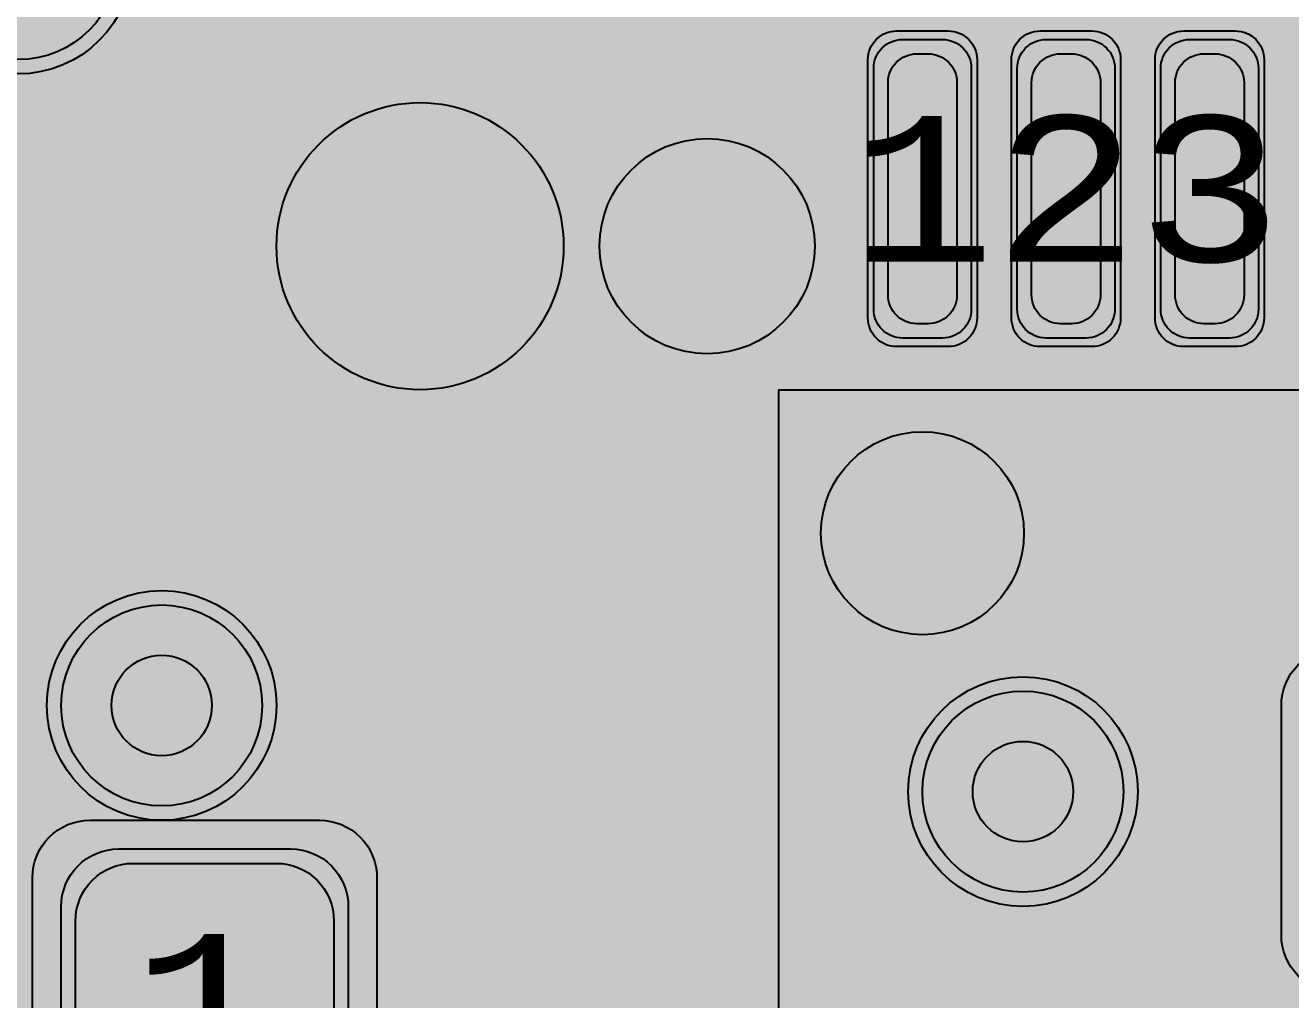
# Model space of a CAD drawing. Extents: x -28 to 199, y -61 to 255.
# Drawn here: x 135.625 to 140.033, y 89.875 to 93.269 of the extents above; entities that cross this region are included whole.
import ezdxf
from ezdxf.enums import TextEntityAlignment as Align

# ---------------------------------------------------------------- set-up
doc = ezdxf.new("R2010")
doc.units = 0
doc.header["$MEASUREMENT"] = 0
for name, color, linetype in [('ASSEMBLY_OUTLINES_BTM', 191, 'CONTINUOUS'), ('ASSEMBLY_PART_NUMBERS_BTM', 191, 'CONTINUOUS'), ('ASSEMBLY_PART_NUMBERS_TOP', 102, 'CONTINUOUS'), ('ASSEMBLY_REF_DES_BTM', 191, 'CONTINUOUS'), ('DRILL_DRAWING', 21, 'CONTINUOUS'), ('GENERATED_SILKSCREEN_BTM', 255, 'CONTINUOUS'), ('GENERATED_SILKSCREEN_TOP', 140, 'CONTINUOUS'), ('MOUNTING_HOLES_LAYER_2', 42, 'CONTINUOUS'), ('MOUNTING_HOLES_LAYER_3', 42, 'CONTINUOUS'), ('MOUNTING_HOLES_LAYER_BOT21', 42, 'CONTINUOUS'), ('MOUNTING_HOLES_LAYER_TOP', 42, 'CONTINUOUS'), ('PART_PADS_SMD_BTM', 10, 'CONTINUOUS'), ('PART_PADS_SMD_TOP', 150, 'CONTINUOUS'), ('PIN_NUMBERS_BTM', 8, 'CONTINUOUS'), ('PIN_NUMBERS_TOP', 8, 'CONTINUOUS'), ('PLACEMENT_OUTLINES_BTM', 222, 'CONTINUOUS'), ('PLANE_SHAPES_LAYER_2', 230, 'CONTINUOUS'), ('PLANE_SHAPES_LAYER_3', 81, 'CONTINUOUS'), ('SILKSCREEN_OUTLINES_BTM', 211, 'CONTINUOUS'), ('SILKSCREEN_REF_DES_BTM', 211, 'CONTINUOUS'), ('SILKSCREEN_REF_DES_TOP', 150, 'CONTINUOUS'), ('SOLDERMASK_PADS_BTM', 12, 'CONTINUOUS'), ('SOLDERMASK_PADS_TOP', 180, 'CONTINUOUS'), ('SOLDERPASTE_PADS_BTM', 12, 'CONTINUOUS'), ('SOLDERPASTE_PADS_TOP', 180, 'CONTINUOUS'), ('TRACES_LAYER_3', 81, 'CONTINUOUS'), ('TRACES_LAYER_BOTTOM', 10, 'CONTINUOUS'), ('TRACES_LAYER_TOP', 150, 'CONTINUOUS'), ('VIA_HOLES_LAYER_2', 30, 'CONTINUOUS'), ('VIA_HOLES_LAYER_3', 30, 'CONTINUOUS'), ('VIA_HOLES_LAYER_BOTTOM', 30, 'CONTINUOUS'), ('VIA_HOLES_LAYER_TOP', 30, 'CONTINUOUS'), ('VIA_PADS_LAYER_2', 230, 'CONTINUOUS'), ('VIA_PADS_LAYER_3', 81, 'CONTINUOUS'), ('VIA_PADS_LAYER_BOTTOM', 10, 'CONTINUOUS'), ('VIA_PADS_LAYER_TOP', 150, 'CONTINUOUS')]:
    doc.layers.add(name, color=color, linetype=linetype)
doc.styles.add('COURIER_NEW', font='COUR.TTF')
doc.styles.add('VERDANA', font='verdana.TTF')
doc.styles.add('VERIBEST_GERBER_0', font='txt')

msp = doc.modelspace()

# ---------------------------------------------------------------- hatches: boundary and pattern name
at = {"layer": 'ASSEMBLY_OUTLINES_BTM'}
h = msp.add_hatch(color=256, dxfattribs=at)
edge = h.paths.add_edge_path()
edge.add_arc((138.75, 91.5), 0.353553, 0, 360)
at = {"layer": 'GENERATED_SILKSCREEN_BTM'}
h = msp.add_hatch(color=256, dxfattribs=at)
edge = h.paths.add_edge_path()
edge.add_arc((138, 92.5), 0.375, 0, 360)
at = {"layer": 'MOUNTING_HOLES_LAYER_2'}
h = msp.add_hatch(color=256, dxfattribs=at)
edge = h.paths.add_edge_path()
edge.add_arc((137, 92.5), 0.5, 0, 360)
at = {"layer": 'MOUNTING_HOLES_LAYER_3'}
h = msp.add_hatch(color=256, dxfattribs=at)
edge = h.paths.add_edge_path()
edge.add_arc((137, 92.5), 0.5, 0, 360)
at = {"layer": 'MOUNTING_HOLES_LAYER_BOT21'}
h = msp.add_hatch(color=256, dxfattribs=at)
edge = h.paths.add_edge_path()
edge.add_arc((137, 92.5), 0.5, 0, 360)
at = {"layer": 'MOUNTING_HOLES_LAYER_TOP'}
h = msp.add_hatch(color=256, dxfattribs=at)
edge = h.paths.add_edge_path()
edge.add_arc((137, 92.5), 0.5, 0, 360)
at = {"layer": 'PLANE_SHAPES_LAYER_2'}
h = msp.add_hatch(color=256, dxfattribs=at)
h.paths.add_polyline_path([(169.5, 129.25), (149.5, 129.25), (142.25, 122), (142.25, 90.5), (147.5, 90.5), (147.5, 80), (154, 80), (154, 69.25), (131.75, 69.25), (131.75, 73.25), (121.25, 73.25), (121.25, 81), (110.5, 81), (110.5, 125.75), (106.5, 125.75), (106.5, 128.75), (93.5, 128.75), (93.5, 120.25), (91.75, 120.25), (91.75, 121.5), (80, 121.5), (80, 118.25), (73.25, 118.25), (73.25, 124.5), (67.5, 124.5), (67.5, 128), (57.75, 128), (57.75, 120.25), (55.25, 120.25), (55.25, 121.5), (47.5, 121.5), (47.5, 119), (35, 119), (35, 134.75), (32.75, 134.75), (32.75, 159.75), (29.25, 159.75), (29.25, 175.25), (22.5, 175.25), (22.5, 195.25), (17.25, 195.25), (17.25, 198), (22.5, 198), (22.5, 216.5), (40.25, 216.5), (40.25, 235.5), (54.5, 235.5), (54.5, 254), (87.25, 254), (87.25, 236.25), (86.25, 236.25), (86.25, 228.75), (81, 228.75), (81, 218.75), (95.25, 218.75), (95.25, 194.5), (87, 194.5), (87, 172), (131.1, 172), (131.1, 208.75), (115.5, 208.75), (115.5, 213.75), (106.75, 213.75), (106.75, 218.75), (110.25, 222.25), (110.25, 226.25), (142.5, 226.25), (142.5, 221.5), (160.5, 221.5), (160.5, 240.75), (169.5, 240.75)])
h.paths.add_polyline_path([(35.5, 149.5), (41.75, 149.5), (41.75, 152), (39.25, 152), (39.25, 154), (37.75, 154), (37.75, 152), (35.5, 152)], flags=16)
h.paths.add_polyline_path([(37.5, 125.75), (37.5, 128.75), (42.75, 128.75), (42.75, 125.75)], flags=16)
h.paths.add_polyline_path([(52, 127.75), (52, 130.75), (54.25, 130.75), (54.25, 127.75)], flags=16)
h.paths.add_polyline_path([(50.75, 219.5), (50.75, 226.5), (71.75, 226.5), (71.75, 219.5)], flags=16)
h.paths.add_polyline_path([(66.5, 150.75), (66.5, 177.5), (72.25, 177.5), (72.25, 150.75)], flags=16)
h.paths.add_polyline_path([(47.25, 185.25), (73, 185.25), (73, 188.25), (70.25, 188.25), (70.25, 191), (47.25, 191)], flags=16)
h.paths.add_polyline_path([(84.5, 208), (84.5, 212.75), (85, 212.75), (85, 208)], flags=16)
h.paths.add_polyline_path([(61.5, 137.25), (87.75, 137.25), (87.75, 140.5), (84.75, 140.5), (84.75, 143), (61.5, 143)], flags=16)
h.paths.add_polyline_path([(88.75, 127), (88.75, 130), (91, 130), (91, 127)], flags=16)
h.paths.add_polyline_path([(85.5, 130.25), (85.5, 132.5), (91, 132.5), (91, 130.25)], flags=16)
h.paths.add_polyline_path([(108.75, 142.25), (135.75, 142.25), (135.75, 145.75), (132.25, 145.75), (132.25, 149), (108.75, 149)], flags=16)
h.paths.add_polyline_path([(114.25, 126.75), (140.75, 126.75), (140.75, 129.75), (137.25, 129.75), (137.25, 133), (114.25, 133)], flags=16)
h.paths.add_polyline_path([(155.25, 180.25), (166.25, 180.25), (166.25, 186.25), (152.25, 186.25), (152.25, 183), (155.25, 183)], flags=16)
at = {"layer": 'PLANE_SHAPES_LAYER_3'}
h = msp.add_hatch(color=256, dxfattribs=at)
h.paths.add_polyline_path([(169.5, 129.25), (149.5, 129.25), (142.25, 122), (142.25, 90.5), (147.5, 90.5), (147.5, 80), (154, 80), (154, 69.25), (131.75, 69.25), (131.75, 73.25), (121.25, 73.25), (121.25, 81), (110.5, 81), (110.5, 125.75), (106.5, 125.75), (106.5, 128.75), (93.5, 128.75), (93.5, 120.25), (91.75, 120.25), (91.75, 121.5), (80, 121.5), (80, 118.25), (73.25, 118.25), (73.25, 124.5), (67.5, 124.5), (67.5, 127.75), (58.25, 127.75), (58.25, 130.25), (88.75, 130.25), (88.75, 127), (91, 127), (91, 132.5), (55, 132.5), (55, 131.25), (52, 131.25), (52, 127.75), (55, 127.75), (55, 127.25), (57.75, 127.25), (57.75, 120.25), (55.25, 120.25), (55.25, 121.5), (47.5, 121.5), (47.5, 119), (35, 119), (35, 134.75), (32.75, 134.75), (32.75, 159.75), (29.25, 159.75), (29.25, 175.25), (22.5, 175.25), (22.5, 195.25), (17.25, 195.25), (17.25, 198), (22.5, 198), (22.5, 216.5), (40.25, 216.5), (40.25, 235.5), (54.5, 235.5), (54.5, 254), (87.25, 254), (87.25, 236.25), (86.25, 236.25), (86.25, 228.75), (81, 228.75), (81, 218.75), (95.25, 218.75), (95.25, 194.5), (87, 194.5), (87, 172), (131.1, 172), (131.1, 208.75), (115.5, 208.75), (115.5, 213.75), (106.75, 213.75), (106.75, 218.75), (110.25, 222.25), (110.25, 226.25), (142.5, 226.25), (142.5, 221.5), (160.5, 221.5), (160.5, 240.75), (169.5, 240.75)])
h.paths.add_polyline_path([(35.5, 149.5), (41.75, 149.5), (41.75, 152), (39.25, 152), (39.25, 154), (37.75, 154), (37.75, 152), (35.5, 152)], flags=16)
h.paths.add_polyline_path([(37.5, 125.75), (37.5, 128.75), (42.75, 128.75), (42.75, 125.75)], flags=16)
h.paths.add_polyline_path([(50.75, 219.5), (50.75, 226.5), (71.75, 226.5), (71.75, 219.5)], flags=16)
h.paths.add_polyline_path([(66.5, 150.75), (66.5, 177.5), (72.25, 177.5), (72.25, 150.75)], flags=16)
h.paths.add_polyline_path([(47.25, 185.25), (73, 185.25), (73, 188.25), (70.25, 188.25), (70.25, 191), (47.25, 191)], flags=16)
h.paths.add_polyline_path([(84.5, 208), (84.5, 212.75), (85, 212.75), (85, 208)], flags=16)
h.paths.add_polyline_path([(61.5, 137.25), (87.75, 137.25), (87.75, 140.5), (84.75, 140.5), (84.75, 143), (61.5, 143)], flags=16)
h.paths.add_polyline_path([(108.75, 142.25), (135.75, 142.25), (135.75, 145.75), (132.25, 145.75), (132.25, 149), (108.75, 149)], flags=16)
h.paths.add_polyline_path([(114.25, 126.75), (140.75, 126.75), (140.75, 129.75), (137.25, 129.75), (137.25, 133), (114.25, 133)], flags=16)
h.paths.add_polyline_path([(155.25, 180.25), (166.25, 180.25), (166.25, 186.25), (152.25, 186.25), (152.25, 183), (155.25, 183)], flags=16)
at = {"layer": 'SILKSCREEN_OUTLINES_BTM'}
h = msp.add_hatch(color=256, dxfattribs=at)
edge = h.paths.add_edge_path()
edge.add_arc((138, 92.5), 0.375, 0, 360)
at = {"layer": 'VIA_HOLES_LAYER_2'}
h = msp.add_hatch(color=256, dxfattribs=at)
edge = h.paths.add_edge_path()
edge.add_arc((136.1, 90.9), 0.175, 0, 360)
h = msp.add_hatch(color=256, dxfattribs=at)
edge = h.paths.add_edge_path()
edge.add_arc((139.1, 90.6), 0.175, 0, 360)
at = {"layer": 'VIA_HOLES_LAYER_3'}
h = msp.add_hatch(color=256, dxfattribs=at)
edge = h.paths.add_edge_path()
edge.add_arc((136.1, 90.9), 0.175, 0, 360)
h = msp.add_hatch(color=256, dxfattribs=at)
edge = h.paths.add_edge_path()
edge.add_arc((139.1, 90.6), 0.175, 0, 360)
at = {"layer": 'VIA_HOLES_LAYER_BOTTOM'}
h = msp.add_hatch(color=256, dxfattribs=at)
edge = h.paths.add_edge_path()
edge.add_arc((136.1, 90.9), 0.175, 0, 360)
h = msp.add_hatch(color=256, dxfattribs=at)
edge = h.paths.add_edge_path()
edge.add_arc((139.1, 90.6), 0.175, 0, 360)
at = {"layer": 'VIA_HOLES_LAYER_TOP'}
h = msp.add_hatch(color=256, dxfattribs=at)
edge = h.paths.add_edge_path()
edge.add_arc((136.1, 90.9), 0.175, 0, 360)
h = msp.add_hatch(color=256, dxfattribs=at)
edge = h.paths.add_edge_path()
edge.add_arc((139.1, 90.6), 0.175, 0, 360)

# ---------------------------------------------------------------- linework, layer by layer
at = {"layer": 'ASSEMBLY_OUTLINES_BTM', "const_width": 0.1}
msp.add_lwpolyline([(138.25, 89), (138.25, 92), (141.25, 92), (141.25, 89)], close=True, dxfattribs=at)
at = {"layer": 'ASSEMBLY_OUTLINES_BTM'}
msp.add_circle((138.75, 91.5), 0.353553, dxfattribs=at)
at = {"layer": 'GENERATED_SILKSCREEN_BTM', "const_width": 0.15}
for points in [[(135.87172, 92.92972), (135.48932, 92.92972), (135.36452, 92.82892), (135.36452, 92.68012), (135.48932, 92.57852), (135.87172, 92.57852), (135.87172, 92.92972)], [(135.48452, 92.96252), (135.88772, 92.96252), (135.89492, 92.96092), (135.89972, 92.95692), (135.90372, 92.95212), (135.90532, 92.94652), (135.90532, 92.17852), (135.90372, 92.17212), (135.89972, 92.16812), (135.89492, 92.16572), (135.88932, 92.16492), (135.88292, 92.16572), (135.87732, 92.16812), (135.87332, 92.17212), (135.87172, 92.17852), (135.87172, 92.54652), (135.49572, 92.54652)], [(136.6336, 90.2504), (136.524, 90.3848), (136.5216, 90.3888), (136.5184, 90.3896), (136.5152, 90.3912), (136.5112, 90.392), (135.9624, 90.392), (135.9584, 90.3912), (135.9552, 90.3896), (135.9536, 90.388), (135.952, 90.3872), (135.9496, 90.3848), (135.84, 90.2504), (135.8392, 90.248), (135.8384, 90.2456), (135.8376, 90.2448), (135.8368, 90.2416), (135.8368, 89.972), (135.8376, 89.968), (135.8384, 89.9664), (135.8392, 89.964), (135.84, 89.9616), (135.9496, 89.8264), (135.9536, 89.8232), (135.96, 89.8216), (135.964, 89.8224), (135.9688, 89.824), (135.972, 89.8264), (135.9752, 89.8304), (135.9776, 89.8344), (135.9784, 89.8384), (135.9784, 89.8424), (135.976, 89.8456), (135.8696, 89.9776), (135.8696, 90.236), (135.9704, 90.3592), (136.5032, 90.3592), (136.604, 90.236), (136.604, 89.9776), (136.4976, 89.8456), (136.496, 89.8424), (136.4952, 89.8384), (136.496, 89.8344), (136.4984, 89.8304), (136.5016, 89.8264), (136.5056, 89.824), (136.5096, 89.8224), (136.5152, 89.8216), (136.52, 89.8232), (136.524, 89.8264), (136.6336, 89.9616), (136.6352, 89.9648), (136.636, 89.9656), (136.636, 89.968), (136.6368, 89.9688), (136.6368, 89.9696), (136.6368, 89.972), (136.6368, 90.2416), (136.636, 90.2448), (136.6352, 90.248), (136.6336, 90.2504)]]:
    msp.add_lwpolyline(points, dxfattribs=at)
msp.add_lwpolyline([(138.25, 89), (138.25, 92), (141.25, 92), (141.25, 89)], close=True, dxfattribs=at)
at = {"layer": 'GENERATED_SILKSCREEN_BTM'}
msp.add_circle((138, 92.5), 0.375, dxfattribs=at)
at = {"layer": 'GENERATED_SILKSCREEN_TOP', "const_width": 0.15}
for points in [[(136.290003, 93.461595), (136.180404, 93.325597, -0.0710678116), (136.180403, 93.325596), (136.178004, 93.323997, -0.0493889897), (136.178004, 93.323996), (136.176404, 93.322396, -0.3624646077), (136.176398, 93.322395), (136.174003, 93.322395), (136.171604, 93.319996, -0.3624646104), (136.171598, 93.319995), (135.9988, 93.319995, -0.1622776602), (135.998797, 93.319996), (135.994799, 93.322395), (135.990799, 93.323195, -0.2052577027), (135.990796, 93.323198), (135.989196, 93.325597), (135.988155, 93.326908, 7.1077e-06), (135.98816, 93.326919), (135.989204, 93.325603), (135.990803, 93.323205), (135.994801, 93.322405, -0.1119910925), (135.994803, 93.322404), (135.998801, 93.320005), (136.171597, 93.320005), (136.173996, 93.322404, -0.3624646087), (136.174002, 93.322405), (136.176397, 93.322405), (136.177996, 93.324004, -0.1622776597), (136.177999, 93.324005), (136.180397, 93.325604), (136.289995, 93.461602)], [(135.496404, 92.705603), (135.606002, 92.570405, -0.111991094), (135.606004, 92.570404), (135.608404, 92.568004), (135.611601, 92.567205, -0.184527552), (135.611604, 92.567203), (135.6148, 92.565605, -0.0493889889), (135.614801, 92.565605), (135.618801, 92.564805), (135.783598, 92.564805), (135.785998, 92.565605, -0.0990195133), (135.786, 92.565605), (135.791599, 92.567205, -0.0990195147), (135.791601, 92.567205), (135.793197, 92.567205), (135.795596, 92.569604, -0.261745002), (135.795601, 92.569605), (135.797196, 92.570403), (135.893196, 92.688003, -0.5000000011), (135.893204, 92.688003), (135.989202, 92.570405, -0.1119910928), (135.989204, 92.570404), (135.991604, 92.568004), (135.994801, 92.567205, -0.0493889889), (135.994802, 92.567205), (136.0004, 92.565605, -0.0990195133), (136.000402, 92.565605), (136.002802, 92.564805), (136.167599, 92.564805), (136.170798, 92.565605), (136.173197, 92.567204, -0.1119910937), (136.173199, 92.567205), (136.177198, 92.568005), (136.180397, 92.570404), (136.289995, 92.705602), (136.291595, 92.710402, -0.1845275525), (136.291597, 92.710405), (136.292395, 92.712), (136.292395, 92.712001), (136.293195, 92.716001), (136.293195, 92.985599), (136.292396, 92.988796), (136.291596, 92.989596, -0.0908850657), (136.291595, 92.989598), (136.289995, 92.994398), (136.180398, 93.129595, -0.111991093), (136.180396, 93.129596), (136.176397, 93.133596), (136.173998, 93.134395), (136.171601, 93.134395), (136.166001, 93.133595, -0.0493889889), (136.166, 93.133595), (136.160404, 93.130397, -0.0710678119), (136.160403, 93.130396), (136.155603, 93.126396), (136.153205, 93.1216), (136.153205, 93.121599), (136.152405, 93.116), (136.154005, 93.110402), (136.260404, 92.980003, -0.1622776602), (136.260405, 92.98), (136.260405, 92.7216, -0.1622776602), (136.260404, 92.721597), (136.159604, 92.596797, -0.2360679769), (136.1596, 92.596795), (136.0108, 92.596795, -0.2360679769), (136.010796, 92.596797), (135.909196, 92.719997, -0.1622776602), (135.909195, 92.72), (135.909195, 92.852799), (135.907595, 92.859198), (135.904397, 92.863195), (135.898798, 92.865595), (135.8932, 92.866395), (135.887602, 92.865595), (135.882003, 92.863195), (135.878805, 92.859198), (135.877205, 92.852799), (135.877205, 92.72, -0.1622776593), (135.877204, 92.719997), (135.775604, 92.596797, -0.2360679769), (135.7756, 92.596795), (135.6268, 92.596795, -0.2360679769), (135.626796, 92.596797), (135.525996, 92.721597, -0.1622776593)], [(135.526005, 92.721602), (135.626802, 92.596805), (135.775598, 92.596805), (135.877195, 92.720002), (135.877195, 92.852801), (135.878795, 92.859201, -0.184527552), (135.878797, 92.859204), (135.881996, 92.863202, -0.1845275527), (135.881998, 92.863205), (135.887598, 92.865605, -0.1454891684), (135.887601, 92.865605), (135.893199, 92.866405, -0.0990195133), (135.893201, 92.866405), (135.898799, 92.865605, -0.1454891684), (135.898802, 92.865605), (135.904402, 92.863205, -0.1845275525), (135.904404, 92.863202), (135.907603, 92.859204, -0.1845275529), (135.907605, 92.859201), (135.909205, 92.852801), (135.909205, 92.720002), (136.010802, 92.596805), (136.159598, 92.596805), (136.260395, 92.721602), (136.260395, 92.979998), (136.153997, 93.110396, -0.1845275529), (136.153995, 93.110399), (136.152395, 93.115999), (136.152395, 93.116001), (136.153195, 93.121601, -0.1845275529), (136.153197, 93.121604), (136.155595, 93.1264, -0.2360679775), (136.155597, 93.126404), (136.160397, 93.130404, -0.1622776609), (136.1604, 93.130405), (136.165996, 93.133603, -0.1845275526), (136.165999, 93.133605), (136.171599, 93.134405, -0.0990195147), (136.171601, 93.134405), (136.173999, 93.134405, -0.1454891684), (136.174002, 93.134405), (136.176401, 93.133605, -0.1622776597), (136.176404, 93.133604), (136.180404, 93.129604, -0.1119910921), (136.180405, 93.129602), (136.290003, 92.994405, -0.184527552), (136.290005, 92.994402), (136.291605, 92.989604), (136.292404, 92.988804, -0.1622776599), (136.292405, 92.988801), (136.293205, 92.985601), (136.293205, 92.715999)], [(135.496396, 92.994403), (135.563037, 93.07661, 7.0833e-06), (135.563049, 93.076609), (135.496404, 92.994397)], [(135.525996, 92.980003), (135.603521, 93.075015, 7.6471e-06), (135.603534, 93.075015), (135.526005, 92.979998)], [(136.293205, 92.715999), (136.292405, 92.711999, -0.184527552), (136.292403, 92.711996), (136.291605, 92.7104), (136.291605, 92.710398), (136.290005, 92.705598, -0.1845275513), (136.290003, 92.705595), (136.180404, 92.570397, -0.0710678114), (136.180403, 92.570396), (136.177203, 92.567996, -0.1119910925), (136.177201, 92.567995), (136.173202, 92.567195), (136.170803, 92.565596, -0.1119910925), (136.170801, 92.565595), (136.167601, 92.564795, -0.0990195133), (136.167599, 92.564795), (136.002801, 92.564795, -0.1454891684), (136.002798, 92.564795), (136.000398, 92.565595, -0.0710678114), (136.000397, 92.565596), (135.994799, 92.567195), (135.9916, 92.567995, -0.2133768072), (135.991596, 92.567996), (135.989196, 92.570396, -0.1119910922), (135.989195, 92.570398), (135.8932, 92.687992), (135.797204, 92.570397, -0.2360679769), (135.7972, 92.570395), (135.795605, 92.569597, -0.0710678119), (135.795604, 92.569596), (135.793204, 92.567196, -0.3624646093), (135.793198, 92.567195), (135.791601, 92.567195), (135.786003, 92.565596, -0.0710678117), (135.786002, 92.565595), (135.783602, 92.564795, -0.1454891684), (135.783599, 92.564795), (135.618801, 92.564795, -0.0990195133), (135.618799, 92.564795), (135.614799, 92.565595, -0.184527552), (135.614796, 92.565597), (135.6116, 92.567195, -0.0493889889), (135.611599, 92.567195), (135.6084, 92.567995, -0.213376806), (135.608396, 92.567996), (135.605996, 92.570396, -0.1119910928), (135.605995, 92.570398), (135.496396, 92.705597, -0.1622776608)], [(135.496396, 91.482403), (135.605995, 91.617602, -0.1119910927), (135.605996, 91.617604), (135.609996, 91.621604, -0.1622776597), (135.609999, 91.621605), (135.612398, 91.622405, -0.1454891684), (135.612401, 91.622405), (135.614799, 91.622405, -0.0990195133), (135.614801, 91.622405), (135.620401, 91.621605, -0.1845275535), (135.620404, 91.621603), (135.626, 91.618405, -0.1622776597), (135.626003, 91.618404), (135.630803, 91.614404, -0.2360679775), (135.630805, 91.6144), (135.633203, 91.609604, -0.184527552), (135.633205, 91.609601), (135.634005, 91.604001), (135.634005, 91.603999), (135.632405, 91.598399, -0.184527552), (135.632403, 91.598396), (135.526005, 91.467998)], [(135.525996, 91.468003), (135.632395, 91.598402), (135.633995, 91.604), (135.633195, 91.609599), (135.633195, 91.6096), (135.630797, 91.614396), (135.625997, 91.618396, -0.0710678127), (135.625996, 91.618397), (135.6204, 91.621595, -0.0493889889), (135.620399, 91.621595), (135.614799, 91.622395), (135.612402, 91.622395), (135.610004, 91.621596), (135.606004, 91.617596, -0.1119910941), (135.606002, 91.617595), (135.496404, 91.482397)], [(136.293205, 91.278546, 6.5767e-06), (136.293195, 91.278551), (136.293195, 91.473599), (136.292396, 91.476796), (136.291596, 91.477596, -0.0908850657), (136.291595, 91.477598), (136.289995, 91.482398), (136.180398, 91.617595, -0.111991093), (136.180396, 91.617596), (136.176397, 91.621596), (136.173998, 91.622395), (136.171601, 91.622395), (136.166001, 91.621595, -0.0493889889), (136.166, 91.621595), (136.160404, 91.618397, -0.0710678119), (136.160403, 91.618396), (136.155603, 91.614396), (136.153205, 91.6096), (136.153205, 91.609599), (136.152405, 91.604), (136.154005, 91.598402), (136.260404, 91.468003, -0.1622776602), (136.260405, 91.468), (136.260405, 91.293567, 6.3355e-06), (136.260395, 91.293571), (136.260395, 91.467998), (136.153997, 91.598396, -0.1845275529), (136.153995, 91.598399), (136.152395, 91.603999), (136.152395, 91.604001), (136.153195, 91.609601, -0.1845275529), (136.153197, 91.609604), (136.155595, 91.6144, -0.2360679775), (136.155597, 91.614404), (136.160397, 91.618404, -0.1622776609), (136.1604, 91.618405), (136.165996, 91.621603, -0.1845275526), (136.165999, 91.621605), (136.171599, 91.622405, -0.0990195147), (136.171601, 91.622405), (136.173999, 91.622405, -0.1454891684), (136.174002, 91.622405), (136.176401, 91.621605, -0.1622776597), (136.176404, 91.621604), (136.180404, 91.617604, -0.1119910921), (136.180405, 91.617602), (136.290003, 91.482405, -0.184527552), (136.290005, 91.482402), (136.291605, 91.477604), (136.292404, 91.476804, -0.1622776599), (136.292405, 91.476801), (136.293205, 91.473601), (136.293205, 91.278546)], [(135.909205, 91.279766, 6.5767e-06), (135.909195, 91.279761), (135.909195, 91.340799), (135.907595, 91.347198), (135.904397, 91.351195), (135.898798, 91.353595), (135.8932, 91.354395), (135.887602, 91.353595), (135.882003, 91.351195), (135.878805, 91.347198), (135.877205, 91.340799), (135.877205, 91.261922, 6.8599e-06), (135.877195, 91.261916), (135.877195, 91.340801), (135.878795, 91.347201, -0.184527552), (135.878797, 91.347204), (135.881996, 91.351202, -0.1845275527), (135.881998, 91.351205), (135.887598, 91.353605, -0.1454891684), (135.887601, 91.353605), (135.893199, 91.354405, -0.0990195133), (135.893201, 91.354405), (135.898799, 91.353605, -0.1454891684), (135.898802, 91.353605), (135.904402, 91.351205, -0.1845275525), (135.904404, 91.351202), (135.907603, 91.347204, -0.1845275529), (135.907605, 91.347201), (135.909205, 91.340801), (135.909205, 91.279766)], [(135.717283, 91.084805, 6.5767e-06), (135.717278, 91.084795), (135.6268, 91.084795, -0.2360679769), (135.626796, 91.084797), (135.525996, 91.209597, -0.1622776593)], [(135.496404, 91.193603), (135.606002, 91.058405, -0.111991094), (135.606004, 91.058404), (135.608404, 91.056004), (135.611601, 91.055205, -0.184527552), (135.611604, 91.055203), (135.6148, 91.053605, -0.0493889889), (135.614801, 91.053605), (135.618801, 91.052805), (135.70342, 91.052805, 6.3355e-06), (135.703416, 91.052795), (135.618801, 91.052795, -0.0990195133), (135.618799, 91.052795), (135.614799, 91.053595, -0.184527552), (135.614796, 91.053597), (135.6116, 91.055195, -0.0493889889), (135.611599, 91.055195), (135.6084, 91.055995, -0.213376806), (135.608396, 91.055996), (135.605996, 91.058396, -0.1119910928), (135.605995, 91.058398), (135.496396, 91.193597, -0.1622776608)]]:
    msp.add_lwpolyline(points, format="xyb", dxfattribs=at)
for points in [[(135.4964, 92.2384), (135.606, 92.3736), (135.61, 92.3776), (135.6124, 92.3784), (135.6148, 92.3784), (135.6204, 92.3776), (135.626, 92.3744), (135.6308, 92.3704), (135.6332, 92.3656), (135.634, 92.36), (135.6324, 92.3544), (135.526, 92.224)], [(135.526, 91.9656), (135.6268, 91.8408), (135.7756, 91.8408), (135.8772, 91.964), (135.8772, 92.0968), (135.8788, 92.1032), (135.882, 92.1072), (135.8876, 92.1096), (135.8932, 92.1104), (135.8988, 92.1096), (135.9044, 92.1072), (135.9076, 92.1032), (135.9092, 92.0968), (135.9092, 91.964), (136.0108, 91.8408), (136.1596, 91.8408), (136.2604, 91.9656), (136.2604, 92.224), (136.154, 92.3544), (136.1524, 92.36), (136.1532, 92.3656), (136.1556, 92.3704), (136.1604, 92.3744), (136.166, 92.3776), (136.1716, 92.3784), (136.174, 92.3784), (136.1764, 92.3776), (136.1804, 92.3736), (136.29, 92.2384), (136.2908, 92.236), (136.2916, 92.2336), (136.2924, 92.2328), (136.2932, 92.2296), (136.2932, 91.96), (136.2924, 91.956), (136.2916, 91.9544), (136.2908, 91.952), (136.29, 91.9496), (136.1804, 91.8144), (136.1772, 91.812), (136.1732, 91.8112), (136.1708, 91.8096), (136.1676, 91.8088), (136.0028, 91.8088), (136.0004, 91.8096), (135.9948, 91.8112), (135.9916, 91.812), (135.9892, 91.8144), (135.8932, 91.932), (135.7972, 91.8144), (135.7956, 91.8136), (135.794, 91.812), (135.7932, 91.8112), (135.7916, 91.8112), (135.786, 91.8096), (135.7836, 91.8088), (135.6188, 91.8088), (135.6148, 91.8096), (135.6116, 91.8112), (135.6084, 91.812), (135.606, 91.8144), (135.4964, 91.9496)], [(137.0996, 91.0796), (136.9652, 91.1892), (136.9612, 91.1916), (136.9604, 91.1948), (136.9588, 91.198), (136.958, 91.202), (136.958, 91.7508), (136.9588, 91.7548), (136.9604, 91.758), (136.962, 91.7596), (136.9628, 91.7612), (136.9644, 91.7636), (137.0996, 91.8732), (137.102, 91.874), (137.1044, 91.8748), (137.1052, 91.8756), (137.1084, 91.8764), (137.378, 91.8764), (137.382, 91.8756), (137.3836, 91.8748), (137.386, 91.874), (137.3884, 91.8732), (137.5236, 91.7636), (137.5268, 91.7596), (137.5284, 91.7532), (137.5276, 91.7484), (137.526, 91.7444), (137.5236, 91.7412), (137.5196, 91.738), (137.5156, 91.7356), (137.5116, 91.7348), (137.5076, 91.7348), (137.5044, 91.7372), (137.3724, 91.8436), (137.114, 91.8436), (136.9908, 91.7428), (136.9908, 91.21), (137.114, 91.1092), (137.3724, 91.1092), (137.5044, 91.2156), (137.5076, 91.2172), (137.5116, 91.218), (137.5156, 91.2172), (137.5196, 91.2148), (137.5236, 91.2116), (137.526, 91.2076), (137.5276, 91.2028), (137.5284, 91.198), (137.5268, 91.1932), (137.5236, 91.1892), (137.3884, 91.0796), (137.3852, 91.078), (137.3844, 91.0772), (137.382, 91.0772), (137.3812, 91.0764), (137.3804, 91.0764), (137.378, 91.0764), (137.1084, 91.0764), (137.1052, 91.0772), (137.102, 91.078), (137.0996, 91.0796)], [(138.1436, 91.8732), (138.278, 91.7636), (138.2804, 91.7596), (138.2812, 91.7564), (138.2828, 91.754), (138.2836, 91.7508), (138.2836, 91.6412), (138.2828, 91.638), (138.2812, 91.6332), (138.2804, 91.6292), (138.278, 91.6276), (137.7452, 91.1948), (137.7452, 91.1092), (138.2676, 91.1092), (138.2732, 91.1076), (138.278, 91.1044), (138.2804, 91.0988), (138.2812, 91.0924), (138.2804, 91.0868), (138.278, 91.0812), (138.2732, 91.078), (138.2676, 91.0764), (137.7284, 91.0764), (137.722, 91.078), (137.718, 91.082), (137.714, 91.086), (137.7124, 91.0924), (137.7124, 91.202), (137.7132, 91.2044), (137.7148, 91.21), (137.7164, 91.2124), (137.718, 91.214), (137.7196, 91.2156), (138.2516, 91.6492), (138.2516, 91.7428), (138.1268, 91.8436), (137.8684, 91.8436), (137.738, 91.7372), (137.7324, 91.7356), (137.7268, 91.7364), (137.722, 91.7388), (137.7188, 91.7436), (137.7156, 91.7484), (137.7148, 91.754), (137.7148, 91.7572), (137.7156, 91.7596), (137.7196, 91.7636), (137.854, 91.8732), (137.8572, 91.874), (137.8596, 91.8748), (137.8604, 91.8756), (137.8636, 91.8764), (138.1332, 91.8764), (138.1364, 91.8756), (138.1372, 91.8756), (138.138, 91.8748), (138.1404, 91.874), (138.1436, 91.8732)], [(138.8996, 91.8732), (139.034, 91.7636), (139.0364, 91.7596), (139.0372, 91.7564), (139.0388, 91.754), (139.0396, 91.7508), (139.0396, 91.6412), (139.0388, 91.638), (139.0372, 91.6332), (139.0364, 91.6292), (139.034, 91.6276), (138.5012, 91.1948), (138.5012, 91.1092), (139.0236, 91.1092), (139.0292, 91.1076), (139.034, 91.1044), (139.0364, 91.0988), (139.0372, 91.0924), (139.0364, 91.0868), (139.034, 91.0812), (139.0292, 91.078), (139.0236, 91.0764), (138.4844, 91.0764), (138.478, 91.078), (138.474, 91.082), (138.47, 91.086), (138.4684, 91.0924), (138.4684, 91.202), (138.4692, 91.2044), (138.4708, 91.21), (138.4724, 91.2124), (138.474, 91.214), (138.4756, 91.2156), (139.0076, 91.6492), (139.0076, 91.7428), (138.8828, 91.8436), (138.6244, 91.8436), (138.494, 91.7372), (138.4884, 91.7356), (138.4828, 91.7364), (138.478, 91.7388), (138.4748, 91.7436), (138.4716, 91.7484), (138.4708, 91.754), (138.4708, 91.7572), (138.4716, 91.7596), (138.4756, 91.7636), (138.61, 91.8732), (138.6132, 91.874), (138.6156, 91.8748), (138.6164, 91.8756), (138.6196, 91.8764), (138.8892, 91.8764), (138.8924, 91.8756), (138.8932, 91.8756), (138.894, 91.8748), (138.8964, 91.874), (138.8996, 91.8732)], [(139.366, 91.0796), (139.2316, 91.1892), (139.2276, 91.1932), (139.2268, 91.1956), (139.2268, 91.198), (139.2276, 91.2036), (139.2308, 91.2092), (139.234, 91.2132), (139.2388, 91.2164), (139.2444, 91.2172), (139.25, 91.2156), (139.3804, 91.1092), (139.6388, 91.1092), (139.7636, 91.21), (139.7636, 91.4972), (139.6548, 91.4092), (139.6516, 91.4076), (139.6508, 91.4068), (139.6484, 91.406), (139.6452, 91.406), (139.3756, 91.406), (139.3724, 91.406), (139.3676, 91.4076), (139.366, 91.4092), (139.2316, 91.518), (139.23, 91.5188), (139.2284, 91.5204), (139.2268, 91.5228), (139.2252, 91.5284), (139.2244, 91.5316), (139.2244, 91.7508), (139.2252, 91.7548), (139.2268, 91.758), (139.2284, 91.7604), (139.23, 91.7612), (139.2316, 91.7636), (139.366, 91.8732), (139.3692, 91.874), (139.3716, 91.8748), (139.3724, 91.8756), (139.3756, 91.8764), (139.6452, 91.8764), (139.6484, 91.8756), (139.6492, 91.8756), (139.65, 91.8748), (139.6524, 91.874), (139.6556, 91.8732), (139.79, 91.7636), (139.7924, 91.7596), (139.7932, 91.7564), (139.7948, 91.754), (139.7956, 91.7508), (139.7956, 91.202), (139.7948, 91.1996), (139.7932, 91.194), (139.7924, 91.1924), (139.79, 91.1892), (139.6556, 91.0796), (139.6516, 91.078), (139.6508, 91.0772), (139.6492, 91.0772), (139.6476, 91.0764), (139.6468, 91.0764), (139.6452, 91.0764), (139.3756, 91.0764), (139.3724, 91.0772), (139.3692, 91.078), (139.366, 91.0796)], [(139.2572, 91.7428), (139.2572, 91.5396), (139.3804, 91.438), (139.6388, 91.438), (139.7636, 91.5396), (139.7636, 91.7428), (139.6388, 91.8436), (139.3804, 91.8436), (139.2572, 91.7428)], [(135.526005, 91.209602), (135.626802, 91.084805), (135.717283, 91.084805)]]:
    msp.add_lwpolyline(points, dxfattribs=at)
at = {"layer": 'MOUNTING_HOLES_LAYER_2'}
msp.add_circle((137, 92.5), 0.5, dxfattribs=at)
at = {"layer": 'MOUNTING_HOLES_LAYER_3'}
msp.add_circle((137, 92.5), 0.5, dxfattribs=at)
at = {"layer": 'MOUNTING_HOLES_LAYER_BOT21'}
msp.add_circle((137, 92.5), 0.5, dxfattribs=at)
at = {"layer": 'MOUNTING_HOLES_LAYER_TOP'}
msp.add_circle((137, 92.5), 0.5, dxfattribs=at)
at = {"layer": 'PART_PADS_SMD_BTM'}
for points in [[(138.82, 93.22, -0.4142135624), (138.92, 93.12), (138.92, 92.28, -0.4142135624), (138.82, 92.18), (138.68, 92.18, -0.4142135624), (138.58, 92.28), (138.58, 93.12, -0.4142135624), (138.68, 93.22)], [(139.32, 93.22, -0.4142135624), (139.42, 93.12), (139.42, 92.28, -0.4142135624), (139.32, 92.18), (139.18, 92.18, -0.4142135624), (139.08, 92.28), (139.08, 93.12, -0.4142135624), (139.18, 93.22)], [(139.82, 93.22, -0.4142135624), (139.92, 93.12), (139.92, 92.28, -0.4142135624), (139.82, 92.18), (139.68, 92.18, -0.4142135624), (139.58, 92.28), (139.58, 93.12, -0.4142135624), (139.68, 93.22)]]:
    msp.add_lwpolyline(points, format="xyb", close=True, dxfattribs=at)
at = {"layer": 'PART_PADS_SMD_TOP'}
msp.add_lwpolyline([(136.55, 90.4, -0.4142135624), (136.75, 90.2), (136.75, 89.5, -0.4142135624), (136.55, 89.3), (135.95, 89.3, -0.4142135624), (135.75, 89.5), (135.75, 90.2, -0.4142135624), (135.95, 90.4)], format="xyb", close=True, dxfattribs=at)
at = {"layer": 'PLACEMENT_OUTLINES_BTM'}
msp.add_lwpolyline([(138.25, 89), (138.25, 92), (141.25, 92), (141.25, 89)], close=True, dxfattribs=at)
at = {"layer": 'SILKSCREEN_OUTLINES_BTM'}
msp.add_lwpolyline([(138.25, 89), (138.25, 92), (141.25, 92), (141.25, 89)], close=True, dxfattribs=at)
msp.add_circle((138, 92.5), 0.375, dxfattribs=at)
at = {"layer": 'SOLDERMASK_PADS_BTM'}
for points in [[(138.84, 93.25, -0.4142135624), (138.94, 93.15), (138.94, 92.25, -0.4142135624), (138.84, 92.15), (138.66, 92.15, -0.4142135624), (138.56, 92.25), (138.56, 93.15, -0.4142135624), (138.66, 93.25)], [(139.34, 93.25, -0.4142135624), (139.44, 93.15), (139.44, 92.25, -0.4142135624), (139.34, 92.15), (139.16, 92.15, -0.4142135624), (139.06, 92.25), (139.06, 93.15, -0.4142135624), (139.16, 93.25)], [(139.84, 93.25, -0.4142135624), (139.94, 93.15), (139.94, 92.25, -0.4142135624), (139.84, 92.15), (139.66, 92.15, -0.4142135624), (139.56, 92.25), (139.56, 93.15, -0.4142135624), (139.66, 93.25)]]:
    msp.add_lwpolyline(points, format="xyb", close=True, dxfattribs=at)
at = {"layer": 'SOLDERMASK_PADS_TOP'}
for points in [[(141.3, 90.1, -0.4142135624), (141.1, 89.9), (140.2, 89.9, -0.4142135624), (140, 90.1), (140, 90.9, -0.4142135624), (140.2, 91.1), (141.1, 91.1, -0.4142135624), (141.3, 90.9)], [(136.65, 90.5, -0.4142135624), (136.85, 90.3), (136.85, 89.4, -0.4142135624), (136.65, 89.2), (135.85, 89.2, -0.4142135624), (135.65, 89.4), (135.65, 90.3, -0.4142135624), (135.85, 90.5)]]:
    msp.add_lwpolyline(points, format="xyb", close=True, dxfattribs=at)
at = {"layer": 'SOLDERPASTE_PADS_BTM'}
for points in [[(138.77, 93.17, -0.4142135624), (138.87, 93.07), (138.87, 92.33, -0.4142135624), (138.77, 92.23), (138.73, 92.23, -0.4142135624), (138.63, 92.33), (138.63, 93.07, -0.4142135624), (138.73, 93.17)], [(139.27, 93.17, -0.4142135624), (139.37, 93.07), (139.37, 92.33, -0.4142135624), (139.27, 92.23), (139.23, 92.23, -0.4142135624), (139.13, 92.33), (139.13, 93.07, -0.4142135624), (139.23, 93.17)], [(139.77, 93.17, -0.4142135624), (139.87, 93.07), (139.87, 92.33, -0.4142135624), (139.77, 92.23), (139.73, 92.23, -0.4142135624), (139.63, 92.33), (139.63, 93.07, -0.4142135624), (139.73, 93.17)]]:
    msp.add_lwpolyline(points, format="xyb", close=True, dxfattribs=at)
at = {"layer": 'SOLDERPASTE_PADS_TOP'}
msp.add_lwpolyline([(136.5, 90.35, -0.4142135624), (136.7, 90.15), (136.7, 89.55, -0.4142135624), (136.5, 89.35), (136, 89.35, -0.4142135624), (135.8, 89.55), (135.8, 90.15, -0.4142135624), (136, 90.35)], format="xyb", close=True, dxfattribs=at)
at = {"layer": 'TRACES_LAYER_3', "const_width": 0.5}
msp.add_lwpolyline([(127, 87.3), (131.543709, 87.3), (132.861791, 88.618082), (137.816962, 88.618082), (139.1, 89.90112), (139.1, 90.6)], dxfattribs=at)
at = {"layer": 'TRACES_LAYER_BOTTOM'}
for points, const_width in [([(138.75, 92.7), (138.088841, 92.7), (137.359841, 93.429), (137.35984, 93.429), (136.71784, 94.071), (136.115195, 94.071), (135.186195, 95), (134.6, 95)], 0.254), ([(139.9, 93.8), (139.75, 93.65), (139.75, 92.7)], 0.254), ([(131, 92.9), (131.765306, 92.9), (132.045602, 93.180296), (133.927242, 93.180296), (134.453686, 92.653852), (135.52152, 92.653852), (136.991578, 91.183794), (136.991578, 88.784913), (136.197706, 87.991041), (136.197706, 86.443751)], 0.35), ([(138.75, 92.7), (138.75, 91.865696), (137.97114, 91.086836), (137.97114, 88.17114), (136.9, 87.1)], 0.254)]:
    msp.add_lwpolyline(points, dxfattribs=dict(at, const_width=const_width))
at = {"layer": 'TRACES_LAYER_TOP', "const_width": 0.35}
for points in [[(136.25, 89.85), (136.25, 90.75), (136.1, 90.9)], [(139.1, 90.6), (139.6, 90.1), (139.6, 89.25)]]:
    msp.add_lwpolyline(points, dxfattribs=at)
at = {"layer": 'VIA_HOLES_LAYER_2'}
for centre in [(136.1, 90.9), (139.1, 90.6)]:
    msp.add_circle(centre, 0.175, dxfattribs=at)
at = {"layer": 'VIA_HOLES_LAYER_3'}
for centre in [(136.1, 90.9), (139.1, 90.6)]:
    msp.add_circle(centre, 0.175, dxfattribs=at)
at = {"layer": 'VIA_HOLES_LAYER_BOTTOM'}
for centre in [(136.1, 90.9), (139.1, 90.6)]:
    msp.add_circle(centre, 0.175, dxfattribs=at)
at = {"layer": 'VIA_HOLES_LAYER_TOP'}
for centre in [(136.1, 90.9), (139.1, 90.6)]:
    msp.add_circle(centre, 0.175, dxfattribs=at)
at = {"layer": 'VIA_PADS_LAYER_2'}
for centre in [(135.6, 93.5), (136.1, 90.9), (139.1, 90.6)]:
    msp.add_circle(centre, 0.4, dxfattribs=at)
at = {"layer": 'VIA_PADS_LAYER_3'}
for centre in [(135.6, 93.5), (136.1, 90.9), (139.1, 90.6)]:
    msp.add_circle(centre, 0.4, dxfattribs=at)
at = {"layer": 'VIA_PADS_LAYER_BOTTOM'}
for centre in [(135.6, 93.5), (136.1, 90.9), (139.1, 90.6)]:
    msp.add_circle(centre, 0.35, dxfattribs=at)
at = {"layer": 'VIA_PADS_LAYER_TOP'}
for centre in [(135.6, 93.5), (136.1, 90.9), (139.1, 90.6)]:
    msp.add_circle(centre, 0.35, dxfattribs=at)

# ---------------------------------------------------------------- texts
at = {"layer": 'ASSEMBLY_PART_NUMBERS_BTM', "style": 'VERIBEST_GERBER_0', "text_generation_flag": 2}
for s, p in [('ERJ-3GEY0R00V', (137.25, 94.96)), ('ADG736BRMZ-REEL7', (139.75, 93.04))]:
    msp.add_text(s, height=2.032, dxfattribs=at).set_placement(p, align=Align.TOP_LEFT)
for s, p in [('SN74AHCT1G00DBVR', (135.79, 95)), ('ERJ-3EKF4701V', (139.71, 91))]:
    msp.add_text(s, height=2.032, rotation=90, dxfattribs=at).set_placement(p, align=Align.TOP_LEFT)
at = {"layer": 'ASSEMBLY_PART_NUMBERS_TOP', "style": 'VERIBEST_GERBER_0'}
for s, p in [('ERJ-3EKF4701V', (119.25, 93.71)), ('GRM1885C1H100JA01D', (133.75, 92.54)), ('MMZ1608A182B', (127, 91.71)), ('ERJ-3EKF10R0V', (133.25, 90.46)), ('ERJ-3EKF2052V', (138.75, 90.29))]:
    msp.add_text(s, height=2.032, dxfattribs=at).set_placement(p, align=Align.TOP_LEFT)
at = {"layer": 'ASSEMBLY_REF_DES_BTM', "style": 'VERDANA', "text_generation_flag": 2}
msp.add_text('D7', height=0.8, dxfattribs=at).set_placement((141, 91.55), align=Align.TOP_LEFT)
at = {"layer": 'DRILL_DRAWING', "style": 'VERIBEST_GERBER_0'}
for s, p in [('A', (138, 93.9)), ('A', (139.9, 93.8)), ('A', (135.6, 93.5)), ('T', (137, 92.5)), ('A', (136.1, 90.9)), ('A', (139.1, 90.6))]:
    msp.add_text(s, height=2, dxfattribs=at).set_placement(p, align=Align.MIDDLE_CENTER)
at = {"layer": 'PIN_NUMBERS_BTM', "style": 'COURIER_NEW'}
for s, p in [('2', (139.25, 92.7)), ('3', (139.75, 92.7)), ('1', (138.75, 92.7)), ('1', (136.25, 89.85))]:
    msp.add_text(s, height=0.508, dxfattribs=at).set_placement(p, align=Align.MIDDLE_CENTER)
at = {"layer": 'PIN_NUMBERS_TOP', "style": 'COURIER_NEW'}
for s, p in [('2', (139.25, 92.7)), ('3', (139.75, 92.7)), ('1', (138.75, 92.7)), ('1', (136.25, 89.85))]:
    msp.add_text(s, height=0.508, dxfattribs=at).set_placement(p, align=Align.MIDDLE_CENTER)
at = {"layer": 'SILKSCREEN_REF_DES_BTM', "style": 'VERIBEST_GERBER_0', "text_generation_flag": 2}
msp.add_text('R261', height=0.8, dxfattribs=at).set_placement((136.01212, 92.97612), align=Align.TOP_LEFT)
msp.add_text('C112', height=0.8, rotation=90, dxfattribs=at).set_placement((135.84, 90.5), align=Align.TOP_LEFT)
at = {"layer": 'SILKSCREEN_REF_DES_TOP', "style": 'VERIBEST_GERBER_0'}
msp.add_text('R333', height=0.8, rotation=270, dxfattribs=at).set_placement((136.29, 94), align=Align.TOP_LEFT)
msp.add_text('C229', height=0.8, dxfattribs=at).set_placement((136.85, 91.89), align=Align.TOP_LEFT)

doc.saveas('drawing.dxf')
